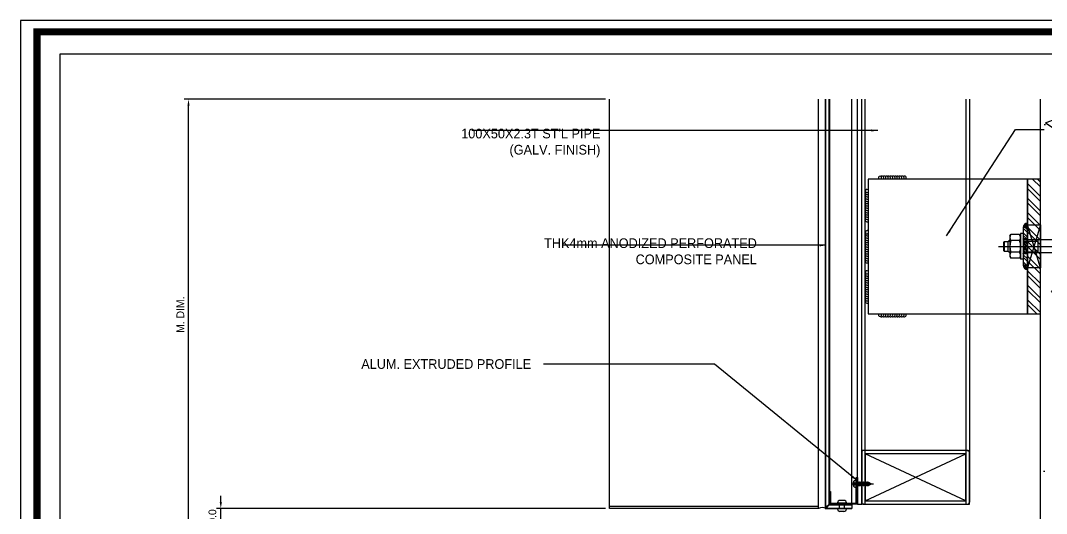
# Model space of a CAD drawing. Header units: millimetres. Extents: x 7297 to 60227, y -7497 to 19324.
# Drawn here: x 38756 to 39708, y 4777 to 5235 of the extents above; entities that cross this region are included whole.
import ezdxf

# ---------------------------------------------------------------- set-up
doc = ezdxf.new("R2010")
doc.units = ezdxf.units.MM
for name, color, linetype in [('NS_AL_MOLD', 7, 'Continuous'), ('NS_BRACKET_NUTS', 1, 'Continuous'), ('NS_CAULKING', 8, 'Continuous'), ('NS_COL_GREEN', 3, 'Continuous'), ('NS_COL_MAGENTA', 6, 'Continuous'), ('NS_COL_RED', 1, 'Continuous'), ('NS_COL_WHITE', 7, 'Continuous'), ('NS_COL_YELLOW', 2, 'Continuous'), ('NS_CON', 8, 'Continuous'), ('NS_DIM', 1, 'Continuous'), ('NS_FORM', 7, 'Continuous'), ('NS_FRAME', 253, 'Continuous'), ('NS_PIPE_FRAME', 2, 'Continuous'), ('NS_TEXT', 2, 'Continuous'), ('NS_WELD', 1, 'Continuous')]:
    doc.layers.add(name, color=color, linetype=linetype)
doc.styles.add('Expo M', font='Expo M.ttf')
doc.styles.add('M15-1', font='')
doc.styles.get('M15-1').set_extended_font_data('Dotum')
doc.dimstyles.new('N-SPACE', dxfattribs={"dimscale": 4, "dimtxt": 1.8, "dimasz": 1.5, "dimexe": 1, "dimexo": 1, "dimgap": 1, "dimtad": 1, "dimtoh": 1, "dimdec": 1, "dimzin": 1, "dimdsep": 46, "dimtxsty": 'Expo M', "dimcen": 2, "dimclrd": 1, "dimclre": 1, "dimclrt": 2, "dimadec": 1, "dimazin": 0, "dimtfac": 1, "dimtdec": 1, "dimtix": 1, "dimtmove": 1, "dimatfit": 3, "dimfxl": 1, "dimtolj": 1, "dimtzin": 1, "dimarcsym": 0})

# ---------------------------------------------------------------- blocks, each defined once
blk = doc.blocks.new('*D658')
at = {"layer": 'NS_DIM', "color": 1, "lineweight": -2, "transparency": 16777216}
for p, q in [((39298.56, 5161.98), (38907.56, 5161.98)), ((38911.56, 4767.98), (38911.56, 5155.98)), ((39248.56, 4761.98), (38907.56, 4761.98))]:
    blk.add_line(p, q, dxfattribs=at)
at = {"layer": 'NS_DIM', "color": 1, "transparency": 16777216}
for points in [[(38910.56, 5155.98), (38912.56, 5155.98), (38911.56, 5161.98)], [(38910.56, 4767.98), (38912.56, 4767.98), (38911.56, 4761.98)]]:
    blk.add_solid(points, dxfattribs=at)
at = {"layer": 'NS_DIM', "color": 2, "transparency": 16777216, "insert": (38903.95, 4961.98), "char_height": 7.2, "attachment_point": 5, "rotation": 90, "style": 'Expo M'}
blk.add_mtext('\\A1;M. DIM.', dxfattribs=at)
blk = doc.blocks.new('*D655')
at = {"layer": 'NS_DIM', "color": 1, "lineweight": -2, "transparency": 16777216}
for p, q in [((38941.56, 4787.98), (38941.56, 4793.98)), ((39298.56, 4781.98), (38937.56, 4781.98)), ((38941.56, 4761.98), (38941.56, 4781.98)), ((39248.56, 4761.98), (38937.56, 4761.98)), ((38941.56, 4755.98), (38941.56, 4749.98))]:
    blk.add_line(p, q, dxfattribs=at)
at = {"layer": 'NS_DIM', "color": 1, "transparency": 16777216}
for points in [[(38940.56, 4787.98), (38942.56, 4787.98), (38941.56, 4781.98)], [(38940.56, 4755.98), (38942.56, 4755.98), (38941.56, 4761.98)]]:
    blk.add_solid(points, dxfattribs=at)
at = {"layer": 'NS_DIM', "color": 2, "transparency": 16777216, "insert": (38933.77, 4771.98), "char_height": 7.2, "attachment_point": 5, "rotation": 90, "style": 'Expo M'}
blk.add_mtext('\\A1;20.0', dxfattribs=at)
blk = doc.blocks.new('PH-4X14')
at = {"ltscale": 0.3}
blk.add_line((-4.88, 0), (16, 0), dxfattribs=at)
for p, q in [((0, 3.5), (-0.99, 3.5)), ((0, -3.5), (0, 3.5)), ((0, 1.5), (0.96, 1.5)), ((0.86, -0.05), (1.2, 2)), ((0.86, -0.05), (0.96, 1.5)), ((1.16, 1.98), (0.96, 1.5)), ((0.96, -0.07), (1.29, 1.94)), ((0.96, -0.07), (1.46, 1.5)), ((1.26, 1.99), (1.46, 1.5)), ((1.46, 1.5), (2.2, 1.5)), ((1.58, -1.5), (2.2, 1.5)), ((1.78, -1.99), (2.43, 2)), ((1.88, -1.98), (2.53, 1.94)), ((2.08, -1.5), (2.7, 1.5)), ((2.39, 1.98), (2.2, 1.5)), ((2.5, 1.99), (2.7, 1.5)), ((2.7, 1.5), (3.43, 1.5)), ((2.81, -1.5), (3.43, 1.5)), ((3.01, -1.99), (3.66, 2)), ((3.11, -1.98), (3.76, 1.94)), ((3.31, -1.5), (3.93, 1.5)), ((3.62, 1.98), (3.43, 1.5)), ((3.73, 1.99), (3.93, 1.5)), ((3.93, 1.5), (4.66, 1.5)), ((4.04, -1.5), (4.66, 1.5)), ((4.24, -1.99), (4.9, 2)), ((4.35, -1.98), (4.99, 1.94)), ((4.54, -1.5), (5.16, 1.5)), ((4.86, 1.98), (4.66, 1.5)), ((4.96, 1.99), (5.16, 1.5)), ((5.16, 1.5), (5.9, 1.5)), ((5.27, -1.5), (5.9, 1.5)), ((5.47, -1.99), (6.13, 2)), ((5.58, -1.98), (6.22, 1.94)), ((5.77, -1.5), (6.4, 1.5)), ((6.09, 1.98), (5.9, 1.5)), ((6.2, 1.99), (6.4, 1.5)), ((6.4, 1.5), (7.13, 1.5)), ((6.51, -1.5), (7.13, 1.5)), ((6.71, -1.99), (7.36, 2)), ((6.81, -1.98), (7.46, 1.94)), ((7.01, -1.5), (7.63, 1.5)), ((7.32, 1.98), (7.13, 1.5)), ((7.43, 1.99), (7.63, 1.5)), ((7.63, 1.5), (8.36, 1.5)), ((7.74, -1.5), (8.36, 1.5)), ((7.94, -1.99), (8.59, 2)), ((8.05, -1.98), (8.69, 1.94)), ((8.24, -1.5), (8.86, 1.5)), ((8.56, 1.98), (8.36, 1.5)), ((8.66, 1.99), (8.86, 1.5)), ((8.86, 1.5), (9.6, 1.5)), ((8.97, -1.5), (9.6, 1.5)), ((9.17, -1.99), (9.83, 2)), ((9.28, -1.98), (9.92, 1.94)), ((9.47, -1.5), (10.09, 1.5)), ((9.79, 1.98), (9.6, 1.5)), ((9.9, 1.99), (10.09, 1.5)), ((10.09, 1.5), (11.27, 1.5)), ((10.21, -1.5), (10.83, 1.5)), ((10.41, -1.99), (11.01, 1.5)), ((10.51, -1.98), (11.01, 1.25)), ((11.01, 1.5), (11.01, -0.04)), ((11.27, 1.5), (13.64, 0.38)), ((-0.99, -3.5), (0, -3.5)), ((0, -1.5), (1.58, -1.5)), ((1.78, -1.99), (1.58, -1.5)), ((1.88, -1.98), (2.08, -1.5)), ((2.08, -1.5), (2.81, -1.5)), ((3.01, -1.99), (2.81, -1.5)), ((3.11, -1.98), (3.31, -1.5)), ((3.31, -1.5), (4.04, -1.5)), ((4.24, -1.99), (4.04, -1.5)), ((4.35, -1.98), (4.54, -1.5)), ((4.54, -1.5), (5.27, -1.5)), ((5.47, -1.99), (5.27, -1.5)), ((5.58, -1.98), (5.77, -1.5)), ((5.77, -1.5), (6.51, -1.5)), ((6.71, -1.99), (6.51, -1.5)), ((6.81, -1.98), (7.01, -1.5)), ((7.01, -1.5), (7.74, -1.5)), ((7.94, -1.99), (7.74, -1.5)), ((8.05, -1.98), (8.24, -1.5)), ((8.24, -1.5), (8.97, -1.5)), ((9.17, -1.99), (8.97, -1.5)), ((9.28, -1.98), (9.47, -1.5)), ((9.47, -1.5), (10.21, -1.5)), ((10.41, -1.99), (10.21, -1.5)), ((10.51, -1.98), (10.71, -1.5)), ((10.71, -1.5), (11.01, -0.04)), ((10.71, -1.5), (11.27, -1.5)), ((11.27, -1.5), (13.64, -0.38))]:
    blk.add_line(p, q)
blk.add_lwpolyline([(-2.25, 2.55), (-2.05, 2.32), (-1.95, 2.07), (-1.93, 1.8), (-1.97, 1.53), (-2.03, 1.26), (-2.1, 1.02), (-2.15, 0.81), (-2.15, 0.66), (-2.09, 0.56), (-1.97, 0.51), (-1.81, 0.49), (-1.62, 0.49), (-1.42, 0.51), (-1.21, 0.52), (-1.02, 0.51), (-0.84, 0.47), (-0.71, 0.39), (-0.61, 0.28), (-0.56, 0.15), (-0.54, 0), (-0.56, -0.15), (-0.61, -0.28), (-0.71, -0.39), (-0.84, -0.47), (-1.02, -0.51), (-1.21, -0.52), (-1.42, -0.51), (-1.62, -0.49), (-1.81, -0.49), (-1.97, -0.51), (-2.09, -0.56), (-2.15, -0.66), (-2.15, -0.81), (-2.1, -1.02), (-2.03, -1.26), (-1.97, -1.53), (-1.93, -1.8), (-1.95, -2.07), (-2.05, -2.32), (-2.25, -2.55)])
for centre, radius, start, end in [((6.76, 0), 9.36, 164.20502, 195.79498), ((-0.99, 2.2), 1.3, 90.02335, 164.41138), ((1.22, 1.91), 0.0925, 60.07535, 130.13388), ((2.45, 1.91), 0.0925, 60.07535, 130.13388), ((3.68, 1.91), 0.0925, 60.07535, 130.13388), ((4.92, 1.91), 0.0925, 60.07535, 130.13388), ((6.15, 1.91), 0.0925, 60.07535, 130.13388), ((7.38, 1.91), 0.0925, 60.07535, 130.13388), ((8.62, 1.91), 0.0925, 60.07535, 130.13388), ((9.85, 1.91), 0.0925, 60.07535, 130.13388), ((13.38, 0), 0.46, 305.16271, 54.83729), ((-0.99, -2.2), 1.3, 195.58862, 269.97665), ((0.92, -0.03), 0.0602, 200.68507, 319.27288), ((1.82, -1.91), 0.0925, 240.07535, 310.13388), ((3.05, -1.91), 0.0925, 240.07535, 310.13388), ((4.29, -1.91), 0.0925, 240.07535, 310.13388), ((5.52, -1.91), 0.0925, 240.07535, 310.13388), ((6.75, -1.91), 0.0925, 240.07535, 310.13388), ((7.99, -1.91), 0.0925, 240.07535, 310.13388), ((9.22, -1.91), 0.0925, 240.07535, 310.13388), ((10.45, -1.91), 0.0925, 240.07535, 310.13388)]:
    blk.add_arc(centre, radius, start, end)
blk = doc.blocks.new('M12')
for p, q in [((4209.94, -16668), (4209.94, -16798)), ((4200.44, -16678.61), (4198.97, -16679.46)), ((4219.44, -16678.61), (4200.44, -16678.61)), ((4203.94, -16678.61), (4205.55, -16677)), ((4205.01, -16677.53), (4205.01, -16678.61)), ((4205.94, -16673), (4205.44, -16673.5)), ((4205.44, -16673.5), (4205.44, -16677)), ((4214.44, -16673.5), (4205.44, -16673.5)), ((4205.55, -16677), (4214.33, -16677)), ((4205.94, -16673), (4213.94, -16673)), ((4214.44, -16673.5), (4213.94, -16673)), ((4215.94, -16678.61), (4214.33, -16677)), ((4214.44, -16673.5), (4214.44, -16677)), ((4214.87, -16677.53), (4214.87, -16678.61)), ((4219.44, -16678.61), (4220.91, -16679.46)), ((4198.97, -16687.76), (4198.97, -16679.46)), ((4200.44, -16688.61), (4198.97, -16687.76)), ((4204.45, -16687.76), (4204.45, -16679.46)), ((4215.43, -16687.76), (4215.43, -16679.46)), ((4219.44, -16688.61), (4220.91, -16687.76)), ((4220.91, -16687.76), (4220.91, -16679.46)), ((4221.94, -16688.61), (4197.94, -16688.61)), ((4197.94, -16691.11), (4197.94, -16688.61)), ((4221.94, -16691.11), (4197.94, -16691.11)), ((4203.94, -16761.4), (4203.94, -16691.11)), ((4205.01, -16691.11), (4205.01, -16705)), ((4214.87, -16691.11), (4214.87, -16705)), ((4215.94, -16761.4), (4215.94, -16691.11)), ((4221.94, -16691.11), (4221.94, -16688.61)), ((4203.94, -16705), (4215.94, -16705)), ((4203.94, -16761.4), (4215.94, -16761.4)), ((4205.72, -16767.54), (4205.72, -16761.85)), ((4214.16, -16767.54), (4214.16, -16761.85)), ((4203.4, -16781.72), (4204.14, -16767.54)), ((4211.44, -16767.54), (4204.14, -16767.54)), ((4211.33, -16769.5), (4211.44, -16767.54)), ((4212.66, -16767.54), (4215.83, -16767.54)), ((4212.77, -16769.5), (4212.66, -16767.54)), ((4216.34, -16778.1), (4215.85, -16767.54)), ((4210.45, -16784), (4210.74, -16783.04)), ((4210.74, -16783.04), (4210.97, -16778.57)), ((4213.35, -16782.75), (4213.12, -16778.35)), ((4213.78, -16784.1), (4213.35, -16782.75)), ((4216.66, -16785.2), (4216.34, -16778.1)), ((4203.66, -16785.35), (4204.03, -16786.38)), ((4204.03, -16786.38), (4204.76, -16787.25)), ((4204.09, -16791.25), (4204.09, -16786.47)), ((4204.09, -16788), (4215.79, -16788)), ((4205.85, -16793), (4204.09, -16791.25)), ((4215.79, -16791.25), (4204.09, -16791.25)), ((4204.76, -16787.25), (4205.74, -16787.77)), ((4205.74, -16787.77), (4206.85, -16787.91)), ((4205.94, -16793), (4213.94, -16793)), ((4206.85, -16787.91), (4208.54, -16787.6)), ((4208.54, -16787.6), (4209.58, -16786.62)), ((4209.58, -16786.62), (4210.18, -16784.98)), ((4210.18, -16784.98), (4210.45, -16784)), ((4214.21, -16785.5), (4213.78, -16784.1)), ((4215.79, -16791.25), (4214.03, -16793)), ((4214.79, -16786.82), (4214.21, -16785.5)), ((4215.83, -16787.76), (4214.79, -16786.82)), ((4215.79, -16791.25), (4215.79, -16787.73)), ((4215.83, -16787.76), (4216.78, -16787.71)), ((4216.78, -16787.71), (4216.66, -16785.2))]:
    blk.add_line(p, q)
for centre, radius, start, end in [((4201.71, -16683.46), 4.85, 55.56153, 124.43847), ((4209.94, -16696.73), 18.13, 72.38303, 107.61697), ((4218.17, -16683.46), 4.85, 55.56153, 124.43847), ((4201.71, -16683.76), 4.85, 235.56153, 304.43847), ((4209.94, -16670.48), 18.13, 252.38303, 287.61697), ((4218.17, -16683.76), 4.85, 235.56153, 304.43847), ((4205.28, -16761.85), 0.449, 0, 90), ((4214.6, -16761.85), 0.449, 90, 180), ((4212.05, -16769.4), 0.723, 188.59794, 351.40206), ((4218, -16782.49), 14.62, 177.00001, 191.29928), ((4212.07, -16778.69), 1.11, 17.85183, 173.87475)]:
    blk.add_arc(centre, radius, start, end)
blk = doc.blocks.new('100-50-pipe')
for p, q in [((52485.93, 36787.42), (52439.93, 36787.42)), ((52437.93, 36785.42), (52437.93, 36689.42)), ((52484.73, 36784.22), (52441.13, 36784.22)), ((52441.13, 36784.22), (52441.13, 36690.62)), ((52441.13, 36784.22), (52484.73, 36690.62)), ((52441.13, 36690.62), (52484.73, 36784.22)), ((52484.73, 36690.62), (52484.73, 36784.22)), ((52487.93, 36689.42), (52487.93, 36785.42)), ((52439.93, 36687.42), (52485.93, 36687.42)), ((52441.13, 36690.62), (52484.73, 36690.62))]:
    blk.add_line(p, q)
for points in [[(52437.93, 36785.42), (52437.93, 36787.42), (52439.93, 36787.42)], [(52487.93, 36785.42), (52487.93, 36787.42), (52485.93, 36787.42)], [(52437.93, 36689.42), (52437.93, 36687.42), (52439.93, 36687.42)], [(52487.93, 36689.42), (52487.93, 36687.42), (52485.93, 36687.42)]]:
    blk.add_lwpolyline(points)
for centre, start, end in [((52439.93, 36785.42), 90, 180), ((52485.93, 36785.42), 0, 90), ((52439.93, 36689.42), 180, 270), ((52485.93, 36689.42), 270, 0)]:
    blk.add_arc(centre, 2, start, end)
blk = doc.blocks.new('AL-TEMPLATE')
at = {"color": 7, "ltscale": 2}
blk.add_lwpolyline([(1972.34, 1515.25), (1972.34, 921.25), (2812.34, 921.25), (2812.34, 1515.25)], close=True, dxfattribs=at)
at = {"color": 8, "const_width": 2.5}
blk.add_lwpolyline([(1976.34, 1509.45), (2808.34, 1509.45), (2808.34, 927.05), (1976.34, 927.05)], close=True, dxfattribs=at)
at = {"color": 9}
blk.add_lwpolyline([(1984.07, 1501.32), (2709.08, 1501.32), (2709.08, 935.18), (1984.07, 935.18)], close=True, dxfattribs=at)

msp = doc.modelspace()

# ---------------------------------------------------------------- hatches: boundary and pattern name
at = {"layer": 'NS_BRACKET_NUTS'}
h = msp.add_hatch(dxfattribs=at)
h.set_pattern_fill('ANSI32', color=256, scale=0.5, angle=450)
h.set_pattern_definition([(135, (706074.8395, -141799.9525), (-3.367596045, -3.367596045), []), (135, (706074.8395, -141797.7074), (-3.367596045, -3.367596045), [])])
h.paths.add_polyline_path([(39690.56, 5007.87), (39690.56, 5042.87), (39686.56, 5042.87), (39686.56, 5007.87)])
at = {"layer": 'NS_COL_RED'}
h = msp.add_hatch(dxfattribs=at)
h.set_pattern_fill('DOTS', color=256, scale=0.2, angle=270.72777, style=0)
h.set_pattern_definition([(270.72777, (40470.0635, 4362.3232), (0.31949078, -0.15470442), [0, -0.3175])])
edge = h.paths.add_edge_path()
edge.add_line((39508.44, 4785.98), (39506.56, 4785.98))
edge.add_line((39506.56, 4785.98), (39506.56, 4787.98))
edge.add_arc((39506.65, 4786.19), 1.8, -6.57151, 92.77167, ccw=False)
at = {"layer": 'NS_CON'}
h = msp.add_hatch(dxfattribs=at)
h.set_pattern_fill('AR-CONC', color=256)
h.set_pattern_definition([(50, (-22086.42, -24385.36), (182.18467, -15.9391), [19.05, -209.55]), (355, (-22086.42, -24385.36), (-35.2434, 191.05685), [15.24, -167.6406]), (100.45144, (-22071.23, -24386.69), (146.94125, 175.11775), [16.19, -178.09024]), (46.1842, (-22086.42, -24334.56), (271.07904, -42.0423), [28.575, -314.325]), (96.63556, (-22063.83, -24338.06), (237.4041, 247.4261), [24.285, -267.1356]), (351.18415, (-22086.42, -24334.56), (237.4041, 247.4261), [22.86, -251.4597]), (21, (-22061.02, -24347.26), (151.6144, -102.2652), [19.05, -209.55]), (326, (-22061.02, -24347.26), (61.80203, 184.18797), [15.24, -167.64]), (71.45144, (-22048.38, -24355.78), (213.4164, 81.92277), [16.19, -178.08994]), (37.5, (-22086.416, -24385.36), (3.088603, 84.55504), [0, -165.608, 0, -170.18, 0, -168.275]), (7.5, (-22086.42, -24385.36), (66.81966, 100.18057), [0, -97.028, 0, -161.798, 0, -64.135]), (327.5, (-22143.06, -24385.36), (135.590595, -5.728744), [0, -63.5, 0, -198.12, 0, -262.89]), (317.5, (-22168.46, -24385.36), (148.12918, 25.4265), [0, -82.55, 0, -131.572, 0, -186.69])])
h.paths.add_polyline_path([(40286.98, 4212.19), (40286.98, 5161.98), (39702.56, 5161.98), (39702.56, 4212.19)])
at = {"layer": 'NS_PIPE_FRAME'}
h = msp.add_hatch(dxfattribs=at)
h.set_pattern_fill('ANSI32', color=256, angle=-90)
h.set_pattern_definition([(315, (66138.672, 5576.2745), (6.735192, 6.735192), []), (315, (66138.672, 5571.784), (6.735192, 6.735192), [])])
h.paths.add_polyline_path([(39690.56, 4962.87), (39702.56, 4962.87), (39702.56, 5087.87), (39690.56, 5087.87)])

# ---------------------------------------------------------------- linework, layer by layer
at = {"layer": 'NS_AL_MOLD'}
for p, q in [((39302.56, 4781.98), (39302.56, 5161.98)), ((39496.56, 4781.98), (39496.56, 5161.98)), ((39496.56, 4783.99), (39302.56, 4783.99)), ((39496.56, 4783.98), (39302.56, 4783.98)), ((39496.56, 4781.99), (39302.56, 4781.99)), ((39496.56, 4781.98), (39302.56, 4781.98))]:
    msp.add_line(p, q, dxfattribs=at)
at = {"layer": 'NS_CAULKING'}
msp.add_arc((39500.06, 4776.49), 6.52, 57.52881, 122.47119, dxfattribs=at)
at = {"layer": 'NS_COL_GREEN', "elevation": 0}
for points in [[(39542.56, 4962.87), (39690.56, 4962.87), (39690.56, 5087.87), (39542.56, 5087.87)], [(39690.56, 4962.87), (39702.56, 4962.87), (39702.56, 5087.87), (39690.56, 5087.87)], [(39531.56, 4786.98), (39531.56, 4810.98), (39532.56, 4810.98), (39532.56, 4785.98), (39506.56, 4785.98), (39506.56, 4797.98), (39507.56, 4797.98), (39507.56, 4786.98)]]:
    msp.add_lwpolyline(points, close=True, dxfattribs=at)
at = {"layer": 'NS_COL_MAGENTA', "elevation": 0}
msp.add_lwpolyline([(39690.56, 5007.87), (39690.56, 5042.87), (39686.56, 5042.87), (39686.56, 5007.87)], close=True, dxfattribs=at)
at = {"layer": 'NS_COL_RED'}
for p, q in [((39514.13, 4786.98), (39514.13, 4787.35)), ((39522.38, 4786.98), (39514.13, 4786.98)), ((39522.38, 4781.98), (39514.13, 4781.98)), ((39514.13, 4781.98), (39514.13, 4781.6)), ((39516, 4781.98), (39516, 4786.98)), ((39520.13, 4789.6), (39516.38, 4789.6)), ((39520.5, 4781.98), (39520.5, 4786.98)), ((39522.38, 4786.98), (39522.38, 4787.35)), ((39522.38, 4781.98), (39522.38, 4781.6)), ((39520.13, 4779.35), (39516.38, 4779.35))]:
    msp.add_line(p, q, dxfattribs=at)
at = {"layer": 'NS_COL_RED', "elevation": 0}
msp.add_lwpolyline([(39508.44, 4785.98), (39506.56, 4785.98), (39506.56, 4787.98, -0.462823)], format="xyb", close=True, dxfattribs=at)
at = {"layer": 'NS_COL_RED'}
for centre, start, end in [((39516.38, 4787.35), 90, 180), ((39520.13, 4787.35), 0, 90), ((39516.38, 4781.6), 180, 270), ((39520.13, 4781.6), 270, 0)]:
    msp.add_arc(centre, 2.25, start, end, dxfattribs=at)
at = {"layer": 'NS_COL_WHITE'}
for p, q in [((39503.06, 5161.98), (39503.06, 4782.98)), ((39506.06, 5161.98), (39506.06, 4785.98)), ((39527.56, 4786.98), (39527.56, 5161.98)), ((39532.56, 4785.98), (39532.56, 5161.98)), ((39506.56, 4786.48), (39503.06, 4782.98)), ((39507.06, 4785.98), (39503.56, 4782.48)), ((39503.56, 4782.48), (39527.56, 4782.48)), ((39506.56, 4785.48), (39527.56, 4785.48)), ((39532.56, 4785.98), (39536.56, 4785.98))]:
    msp.add_line(p, q, dxfattribs=at)
msp.add_arc((39503.56, 4782.98), 0.5, 180, 270, dxfattribs=at)
at = {"layer": 'NS_COL_YELLOW'}
for p, q in [((39502.56, 5161.98), (39502.56, 4781.98)), ((39506.56, 5161.98), (39506.56, 4786.48)), ((39702.56, 5045.37), (39690.56, 5005.37)), ((39702.56, 5005.37), (39690.56, 5045.37)), ((39690.56, 5018.37), (39686.56, 5032.37)), ((39690.56, 5032.37), (39686.56, 5032.37)), ((39686.56, 5018.37), (39690.56, 5032.37)), ((39690.56, 5018.37), (39686.56, 5018.37)), ((39502.56, 4781.98), (39527.56, 4781.98)), ((39507.06, 4785.98), (39527.56, 4785.98)), ((39527.56, 4785.98), (39527.56, 4781.98))]:
    msp.add_line(p, q, dxfattribs=at)
at = {"layer": 'NS_COL_YELLOW', "elevation": 0}
msp.add_lwpolyline([(40286.98, 4212.19), (39702.56, 4212.19), (39702.56, 5161.98)], dxfattribs=at)
msp.add_lwpolyline([(39690.56, 5005.37), (39690.56, 5045.37), (39702.56, 5045.37), (39702.56, 5005.37)], close=True, dxfattribs=at)
at = {"layer": 'NS_FRAME'}
for p, q in [((39536.56, 4787.98), (39536.56, 5161.98)), ((39539.76, 4785.98), (39539.76, 5161.98)), ((39633.36, 5161.98), (39633.36, 4785.98)), ((39636.56, 5161.98), (39636.56, 4787.98))]:
    msp.add_line(p, q, dxfattribs=at)
at = {"layer": 'NS_WELD'}
for centre, radius, start, end in [((39553.62, 5088.94), 1.51, 314.15522, 225.84478), ((39555.12, 5088.79), 1.9, 330.36743, 123.58244), ((39557.22, 5088.79), 1.9, 330.36743, 123.58244), ((39559.32, 5088.79), 1.9, 330.36743, 123.58244), ((39561.42, 5088.79), 1.9, 330.36743, 123.58244), ((39563.52, 5088.79), 1.9, 330.36743, 123.58244), ((39565.62, 5088.79), 1.9, 330.36743, 123.58244), ((39567.72, 5088.79), 1.9, 330.36743, 123.58244), ((39569.82, 5088.79), 1.9, 330.36743, 123.58244), ((39571.92, 5088.79), 1.9, 330.36743, 123.58244), ((39574.02, 5088.79), 1.9, 330.36743, 123.58244), ((39576.12, 5088.79), 1.9, 330.36743, 123.58244), ((39541.48, 5076.82), 1.51, 44.15522, 315.84478), ((39541.62, 5075.32), 1.9, 146.41756, 299.63257), ((39541.62, 5073.22), 1.9, 146.41756, 299.63257), ((39541.62, 5071.12), 1.9, 146.41756, 299.63257), ((39541.62, 5069.02), 1.9, 146.41756, 299.63257), ((39541.62, 5066.92), 1.9, 146.41756, 299.63257), ((39541.62, 5064.82), 1.9, 146.41756, 299.63257), ((39541.62, 5062.72), 1.9, 146.41756, 299.63257), ((39541.62, 5060.62), 1.9, 146.41756, 299.63257), ((39541.62, 5058.52), 1.9, 146.41756, 299.63257), ((39541.62, 5056.42), 1.9, 146.41756, 299.63257), ((39541.62, 5054.32), 1.9, 146.41756, 299.63257), ((39541.62, 5052.22), 1.9, 146.41756, 299.63257), ((39541.62, 5050.12), 1.9, 146.41756, 299.63257), ((39541.48, 5038.54), 1.51, 44.15522, 315.84478), ((39690.56, 5042.87), 4, 90, 180), ((39690.56, 5042.87), 3, 90, 180), ((39690.56, 5042.87), 2, 90, 180), ((39541.62, 5037.04), 1.9, 146.41756, 299.63257), ((39541.62, 5034.94), 1.9, 146.41756, 299.63257), ((39541.62, 5032.84), 1.9, 146.41756, 299.63257), ((39541.62, 5030.74), 1.9, 146.41756, 299.63257), ((39541.62, 5028.64), 1.9, 146.41756, 299.63257), ((39541.62, 5026.54), 1.9, 146.41756, 299.63257), ((39541.62, 5024.44), 1.9, 146.41756, 299.63257), ((39541.62, 5022.34), 1.9, 146.41756, 299.63257), ((39541.62, 5020.24), 1.9, 146.41756, 299.63257), ((39541.62, 5018.14), 1.9, 146.41756, 299.63257), ((39541.62, 5016.04), 1.9, 146.41756, 299.63257), ((39541.62, 5013.94), 1.9, 146.41756, 299.63257), ((39541.62, 5011.84), 1.9, 146.41756, 299.63257), ((39541.62, 4999.72), 1.9, 146.41756, 299.63257), ((39541.48, 5001.22), 1.51, 44.15522, 315.84478), ((39690.56, 5007.87), 4, 180, 270), ((39690.56, 5007.87), 3, 180, 270), ((39690.56, 5007.87), 2, 180, 270), ((39541.62, 4997.62), 1.9, 146.41756, 299.63257), ((39541.62, 4995.52), 1.9, 146.41756, 299.63257), ((39541.62, 4993.42), 1.9, 146.41756, 299.63257), ((39541.62, 4991.32), 1.9, 146.41756, 299.63257), ((39541.62, 4989.22), 1.9, 146.41756, 299.63257), ((39541.62, 4987.12), 1.9, 146.41756, 299.63257), ((39541.62, 4985.02), 1.9, 146.41756, 299.63257), ((39541.62, 4982.92), 1.9, 146.41756, 299.63257), ((39541.62, 4980.82), 1.9, 146.41756, 299.63257), ((39541.62, 4978.72), 1.9, 146.41756, 299.63257), ((39541.62, 4976.62), 1.9, 146.41756, 299.63257), ((39541.62, 4974.52), 1.9, 146.41756, 299.63257), ((39553.62, 4961.79), 1.51, 134.15522, 45.84478), ((39555.12, 4961.94), 1.9, 236.41756, 29.63257), ((39557.22, 4961.94), 1.9, 236.41756, 29.63257), ((39559.32, 4961.94), 1.9, 236.41756, 29.63257), ((39561.42, 4961.94), 1.9, 236.41756, 29.63257), ((39563.52, 4961.94), 1.9, 236.41756, 29.63257), ((39565.62, 4961.94), 1.9, 236.41756, 29.63257), ((39567.72, 4961.94), 1.9, 236.41756, 29.63257), ((39569.82, 4961.94), 1.9, 236.41756, 29.63257), ((39571.92, 4961.94), 1.9, 236.41756, 29.63257), ((39574.02, 4961.94), 1.9, 236.41756, 29.63257), ((39576.12, 4961.94), 1.9, 236.41756, 29.63257)]:
    msp.add_arc(centre, radius, start, end, dxfattribs=at)

# ---------------------------------------------------------------- block references
at = {"layer": 'NS_BRACKET_NUTS', "rotation": 89.99999999999999}
msp.add_blockref('M12', (22995.46, 815.43), dxfattribs=at)
at = {"layer": 'NS_COL_RED', "xscale": -1, "rotation": 180}
msp.add_blockref('PH-4X14', (39531.56, 4804.98), dxfattribs=at)
at = {"layer": 'NS_FORM', "xscale": 2.64, "yscale": 2.64, "zscale": 2.64, "rotation": 270}
msp.add_blockref('AL-TEMPLATE', (36323.51, 10441.96), dxfattribs=at)
at = {"layer": 'NS_PIPE_FRAME', "rotation": 89.99999999999999}
msp.add_blockref('100-50-pipe', (76323.99, -47651.95), dxfattribs=at)

# ---------------------------------------------------------------- texts
at = {"layer": 'NS_TEXT', "char_height": 9, "attachment_point": 4, "style": 'M15-1'}
for s, insert in [("\\pxqr;100X50X2.3T ST'L PIPE\\P(GALV. FINISH)", (39164.75, 5121.24)), ('\\pxqr;THK4mm ANODIZED PERFORATED\\PCOMPOSITE PANEL', (39241.67, 5020.77)), ('ALUM. EXTRUDED PROFILE', (39071.99, 4916.12))]:
    msp.add_mtext(s, dxfattribs=dict(at, insert=insert))

# ---------------------------------------------------------------- dimensions: what is measured, and where the dimension line sits
at = {"layer": 'NS_DIM'}
dim = msp.add_linear_dim(base=(38911.56, 5161.98), p1=(39252.56, 4761.98), p2=(39302.56, 5161.98), angle=90, text='M. DIM.', dimstyle='N-SPACE', dxfattribs=at)
dim.commit()
dim.dimension.update_dxf_attribs({"geometry": '*D658', "text_midpoint": (38903.95, 4961.98)})
dim = msp.add_linear_dim(base=(38941.56, 4781.98), p1=(39252.56, 4761.98), p2=(39302.56, 4781.98), angle=90, dimstyle='N-SPACE', dxfattribs=at)
dim.commit()
dim.dimension.update_dxf_attribs({"geometry": '*D655', "text_midpoint": (38933.77, 4771.98)})

# ---------------------------------------------------------------- leaders
for points in [[(39551.6, 5132.94), (39174.76, 5132.94)], [(39615.36, 5035.2), (39679.4, 5133.74), (39705.86, 5133.74)], [(39503.57, 5026.36), (39259.14, 5026.36)], [(39532.56, 4807.78), (39399.92, 4916.12), (39241.07, 4916.12)]]:
    msp.add_leader(points, dimstyle='N-SPACE', dxfattribs=at)

doc.saveas('drawing.dxf')
